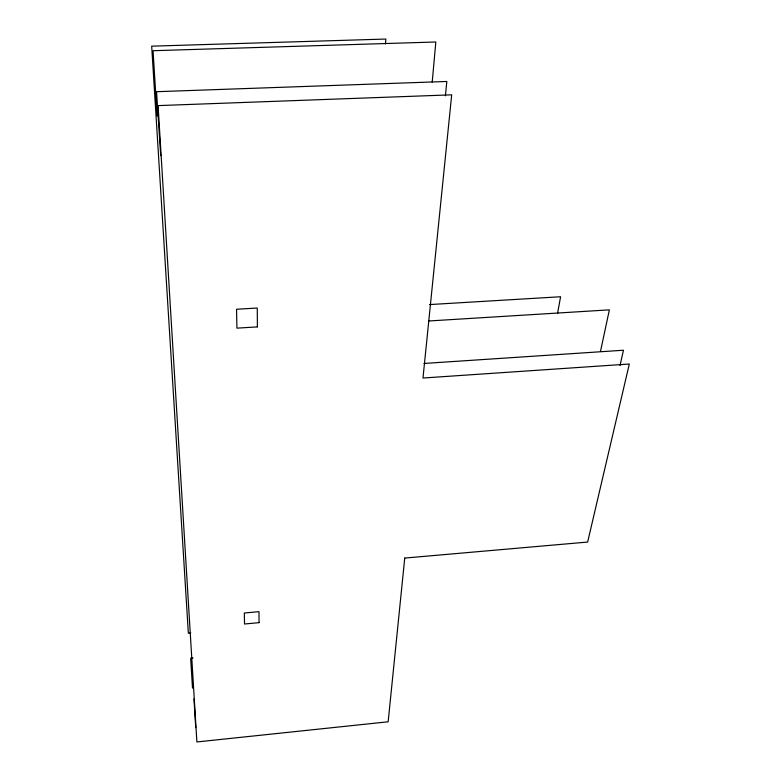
<?xml version="1.0" encoding="UTF-8"?>
<svg xmlns="http://www.w3.org/2000/svg" width="781" height="781" viewBox="0 0 781 781"><rect width="100%" height="100%" fill="white"/><g stroke="black" fill="none" stroke-linecap="round" stroke-linejoin="round"><path stroke-width="1.17" d="M385.541 43.902L385.843 39.05L151.68 46.167L188.348 633.206L190.769 632.981M432.225 82.005L435.827 41.989L153.056 50.716L157.108 116.047M445.414 95.819L446.82 81.458L156.542 91.699L160.72 155.663M557.556 313.454L560.592 296.741L429.54 304.58M600.491 351.421L609.375 309.852L428.808 320.981M619.977 365.606L623.482 350.23L424.015 363.458M193.073 657.983L190.652 658.217L192.507 688.139M193.971 698.956L195.728 727.638M404.743 558.073L388.157 721.79L196.89 741.95L158.094 105.611L451.691 94.823L422.99 378.024L629.32 364.014L587.644 542.053L404.743 558.073M259.058 622.652L244.531 624.009L244.336 613.017L258.98 611.66L259.058 622.652M257.388 326.897L236.926 328.147L236.555 309.256L257.261 308.026L257.388 326.897"/></g></svg>
